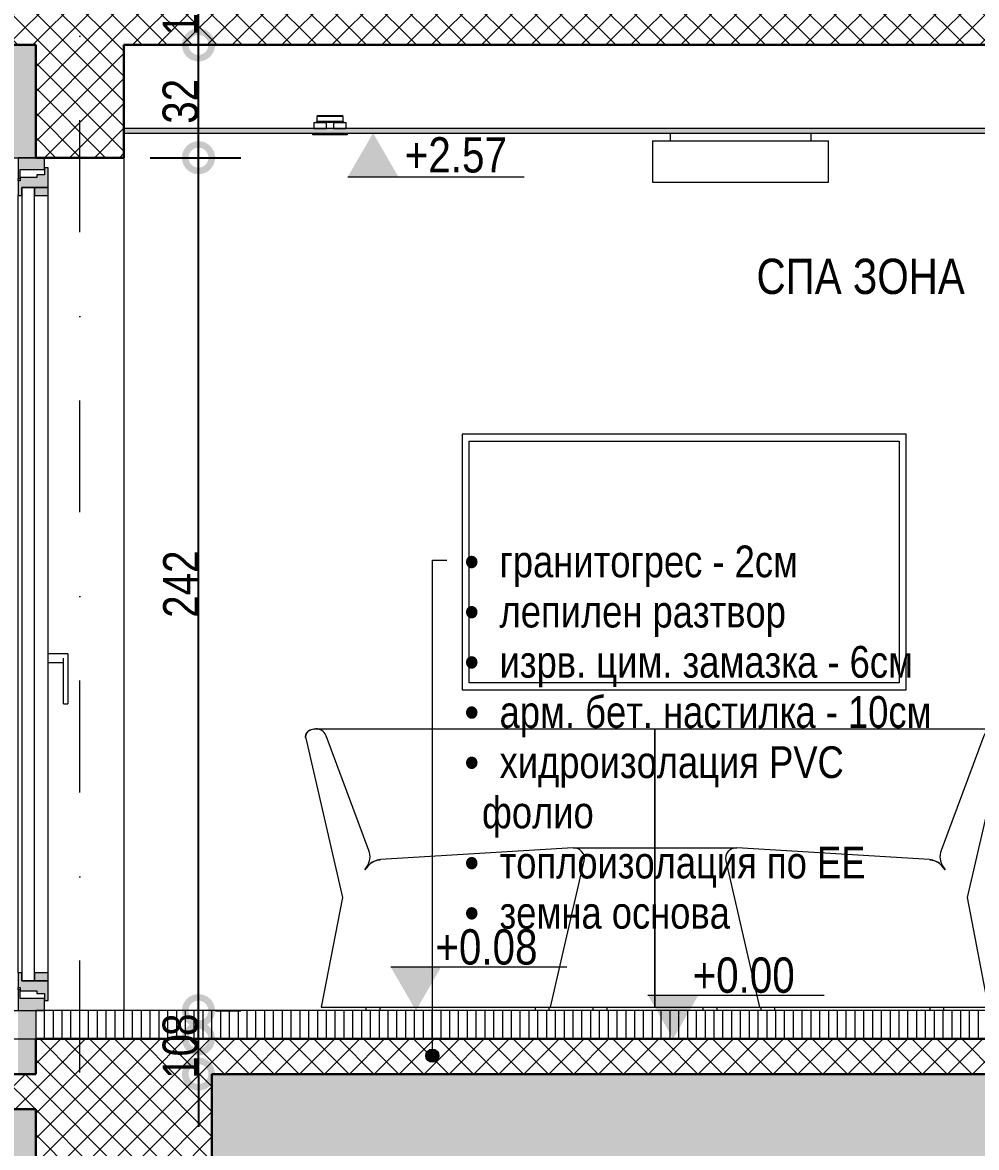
# Model space of a CAD drawing. Header units: centimetres. Extents: x 0 to 25250, y 0 to 2250.
# Drawn here: x 15858.1 to 16128.8, y 263.7 to 582.9 of the extents above; entities that cross this region are included whole.
import ezdxf

# ---------------------------------------------------------------- set-up
doc = ezdxf.new("R2010")
doc.units = ezdxf.units.CM
doc.linetypes.add('22-View-2$0$Dash', pattern=[31.75, 15.875, -15.875])
doc.linetypes.add('22-View-2$0$Dash dot', pattern=[79.375, 31.75, -23.8125, 0, -23.8125])
for name, color, linetype, lineweight in [('A-ANNO-DIMS', 7, 'Continuous', 9), ('A-ANNO-NOTE', 7, 'Continuous', 9), ('A-AREA-IDEN', 7, 'Continuous', 9), ('A-CLNG', 7, 'Continuous', 15), ('A-CLNG-PATT', 7, 'Continuous', 15), ('A-DETL', 7, 'Continuous', 9), ('A-DETL-GENF', 7, 'Continuous', 9), ('A-FLOR-FNSH', 7, 'Continuous', 9), ('A-FLOR-LEVL', 7, 'Continuous', 9), ('A-FLOR-MCUT', 7, 'Continuous', 9), ('A-FLOR-PATT', 7, 'Continuous', 9), ('A-GLAZ', 7, 'Continuous', 5), ('A-WALL', 7, 'Continuous', 9), ('A-WALL-PATT', 7, 'Continuous', 9), ('E-ELEC-EQPM', 7, 'Continuous', 9), ('E-LITE-EQPM', 7, 'Continuous', 9), ('G-ANNO-DIMS', 7, 'Continuous', 9), ('G-ANNO-TEXT', 7, 'Continuous', 9), ('I-FURN', 7, 'Continuous', 9), ('S-BEAM', 7, 'Continuous', 9), ('S-COLS', 7, 'Continuous', 9), ('S-GRID', 7, 'Continuous', 9)]:
    doc.layers.add(name, color=color, linetype=linetype, lineweight=lineweight)
doc.styles.add('22-View-2$0$Arial Narrow', font='ARIALN.TTF', dxfattribs={"height": 10})
doc.styles.add('22-View-2$0$Arial Narrow_1', font='ARIALN.TTF', dxfattribs={"height": 10})
doc.styles.add('22-View-2$0$Arial Narrow_2', font='ARIALN.TTF', dxfattribs={"height": 9})
doc.dimstyles.new('22-View-2$0$TEC_DIM', dxfattribs={"dimscale": 30.48, "dimtxt": 10.23431, "dimasz": 0.492126, "dimexe": 0.393701, "dimexo": 0.246063, "dimgap": 0, "dimtad": 1, "dimdec": 0, "dimzin": 0, "dimdsep": 46, "dimtxsty": '22-View-2$0$Arial Narrow_1', "dimblk1": '22-View-2$0$_DotSmall', "dimblk2": '22-View-2$0$_DotSmall', "dimsah": 1, "dimcen": 0.09, "dimazin": 0, "dimtfac": 1, "dimtdec": 4, "dimtix": 1, "dimtmove": 0, "dimatfit": 3, "dimfxl": 1, "dimtvp": 1, "dimtolj": 1, "dimtzin": 0, "dimarcsym": 2})
pattern_1 = [(45, (16095.777, 627.4644), (-3.535534, 3.535534), []), (135, (16095.777, 627.4644), (-3.535534, -3.535534), [])]

# ---------------------------------------------------------------- blocks, each defined once
blk = doc.blocks.new('TV - 55 Zoll Wandmontage-2242996-A-A')
at = {"layer": 'E-ELEC-EQPM', "color": 253, "true_color": 0xaaaaaa}
for p, q in [((683.59, 171.54), (557.59, 171.54)), ((557.59, 171.54), (557.59, 99)), ((559.59, 101), (559.59, 169.54)), ((559.59, 169.54), (681.59, 169.54)), ((681.59, 169.54), (681.59, 101)), ((683.59, 99), (683.59, 171.54)), ((557.59, 99), (683.59, 99)), ((681.59, 101), (559.59, 101))]:
    blk.add_line(p, q, dxfattribs=at)
blk = doc.blocks.new('Sofa-19 Modul Innenbogen - Typ1-2317734-A-A')
at = {"layer": 'I-FURN', "color": 253, "true_color": 0xaaaaaa}
for p, q in [((612.3, 85.99), (612.3, 87.94)), ((709.89, 87.68), (709.11, 87.86)), ((612.3, 54.15), (612.3, 85.99)), ((705.62, 85.99), (693.46, 53.46)), ((700.94, 40.06), (711.39, 85.28)), ((612.3, 50.48), (612.3, 54.15)), ((690.18, 50.84), (635.48, 54.15)), ((612.3, 9), (612.3, 50.48)), ((632.38, 50.48), (641.98, 9)), ((694.67, 47.96), (693.65, 49.13)), ((694.05, 48.84), (694.67, 47.96)), ((706.98, 9), (700.94, 40.06)), ((612.3, 9), (641.98, 9)), ((625.9, 9), (625.9, 8)), ((629.9, 8), (629.9, 9)), ((641.98, 9), (706.98, 9)), ((642.3, 9), (642.3, 8)), ((646.3, 8), (646.3, 9)), ((690.3, 9), (690.3, 8)), ((694.3, 8), (694.3, 9))]:
    blk.add_line(p, q, dxfattribs=at)
at = {"layer": 'I-FURN', "color": 253, "true_color": 0xaaaaaa, "flags": 128}
for points in [[(612.3, 87.94), (616.15, 87.94), (619.99, 87.94), (623.81, 87.94), (627.62, 87.94), (631.4, 87.94), (635.15, 87.94), (638.87, 87.94), (642.54, 87.94), (646.17, 87.94), (649.74, 87.94), (653.25, 87.94), (656.7, 87.94), (660.07, 87.94), (663.37, 87.94), (666.58, 87.94), (669.71, 87.94), (672.75, 87.94), (675.69, 87.94), (678.53, 87.94), (681.26, 87.94), (683.89, 87.94), (686.4, 87.94), (688.79, 87.94), (691.05, 87.94), (693.2, 87.94), (695.21, 87.94), (697.09, 87.94), (698.83, 87.94), (700.44, 87.94), (701.9, 87.94), (703.22, 87.94), (704.4, 87.94), (705.43, 87.94), (706.31, 87.94), (707.04, 87.94), (707.61, 87.94), (708.04, 87.94), (708.31, 87.94), (708.43, 87.94), (708.43, 87.94)], [(708.43, 87.94), (708.55, 87.94), (708.67, 87.93), (708.79, 87.92), (708.91, 87.9), (709.03, 87.88), (709.11, 87.86)], [(709.89, 87.68), (709.96, 87.66), (710.04, 87.64), (710.12, 87.62), (710.19, 87.59), (710.27, 87.56), (710.34, 87.52), (710.41, 87.48), (710.48, 87.44), (710.54, 87.4), (710.61, 87.35), (710.67, 87.31), (710.74, 87.26), (710.8, 87.2), (710.85, 87.15), (710.91, 87.09), (710.96, 87.03), (711.01, 86.97), (711.06, 86.9), (711.11, 86.84), (711.15, 86.77), (711.19, 86.7), (711.23, 86.63), (711.26, 86.56), (711.29, 86.48), (711.32, 86.41), (711.35, 86.33), (711.37, 86.26), (711.39, 86.18), (711.4, 86.1), (711.42, 86.02), (711.43, 85.94), (711.43, 85.86), (711.44, 85.78), (711.44, 85.7), (711.43, 85.62), (711.43, 85.54), (711.42, 85.46), (711.41, 85.38), (711.39, 85.31), (711.39, 85.28)], [(612.3, 54.15), (613.22, 54.15), (614.14, 54.15), (615.06, 54.15), (615.97, 54.15), (616.87, 54.15), (617.77, 54.15), (618.66, 54.15), (619.54, 54.15), (620.41, 54.15), (621.26, 54.15), (622.1, 54.15), (622.92, 54.15), (623.73, 54.15), (624.52, 54.15), (625.29, 54.15), (626.04, 54.15), (626.77, 54.15), (627.47, 54.15), (628.15, 54.15), (628.8, 54.15), (629.43, 54.15), (630.03, 54.15), (630.6, 54.15), (631.15, 54.15), (631.66, 54.15), (632.14, 54.15), (632.59, 54.15), (633.01, 54.15), (633.39, 54.15), (633.74, 54.15), (634.06, 54.15), (634.34, 54.15), (634.58, 54.15), (634.79, 54.15), (634.97, 54.15), (635.11, 54.15), (635.21, 54.15), (635.27, 54.15), (635.3, 54.15), (635.3, 54.15)], [(635.3, 54.15), (635.42, 54.15), (635.48, 54.15)], [(690.18, 50.84), (690.38, 50.83), (690.58, 50.8), (690.77, 50.77), (690.97, 50.73), (691.16, 50.68), (691.35, 50.63), (691.54, 50.57), (691.73, 50.5), (691.92, 50.42), (692.1, 50.33), (692.27, 50.24), (692.45, 50.14), (692.62, 50.03), (692.78, 49.92), (692.94, 49.8), (693.1, 49.68), (693.25, 49.54), (693.39, 49.41), (693.53, 49.26), (693.65, 49.13)]]:
    blk.add_lwpolyline(points, dxfattribs=at)
at = {"layer": 'I-FURN', "color": 253, "true_color": 0xaaaaaa}
for centre, radius, start, end in [((708.43, 84.94), 3, 76.9997, 159.4994), ((709.44, 85.73), 2, 346.9997, 76.9997), ((635.3, 51.15), 3, 86.5423, 193.0341), ((698.15, 51.71), 5, 159.4994, 215), ((689.88, 45.85), 5, 41, 86.5423)]:
    blk.add_arc(centre, radius, start, end, dxfattribs=at)
blk = doc.blocks.new('Sofa-19 Modul Innenbogen - Typ1-1674359-A-A')
at = {"layer": 'I-FURN', "color": 253, "true_color": 0xaaaaaa}
for p, q in [((515.5, 87.86), (514.72, 87.68)), ((612.3, 87.94), (612.3, 85.99)), ((513.22, 85.28), (523.66, 40.06)), ((531.15, 53.46), (518.98, 85.99)), ((612.3, 85.99), (612.3, 54.15)), ((589.12, 54.15), (534.43, 50.84)), ((612.3, 54.15), (612.3, 50.48)), ((530.96, 49.13), (529.94, 47.96)), ((529.94, 47.96), (530.56, 48.84)), ((582.62, 9), (592.23, 50.48)), ((612.3, 50.48), (612.3, 9)), ((523.66, 40.06), (517.62, 9)), ((517.62, 9), (582.62, 9)), ((530.3, 9), (530.3, 8)), ((534.3, 8), (534.3, 9)), ((578.3, 9), (578.3, 8)), ((582.3, 8), (582.3, 9)), ((582.62, 9), (612.3, 9)), ((594.71, 9), (594.71, 8)), ((598.71, 8), (598.71, 9))]:
    blk.add_line(p, q, dxfattribs=at)
at = {"layer": 'I-FURN', "color": 253, "true_color": 0xaaaaaa, "flags": 128}
for points in [[(513.22, 85.28), (513.21, 85.36), (513.19, 85.44), (513.18, 85.52), (513.18, 85.6), (513.17, 85.68), (513.17, 85.76), (513.17, 85.84), (513.18, 85.92), (513.19, 86), (513.2, 86.08), (513.22, 86.16), (513.23, 86.24), (513.26, 86.31), (513.28, 86.39), (513.31, 86.46), (513.34, 86.54), (513.37, 86.61), (513.41, 86.68), (513.45, 86.75), (513.49, 86.82), (513.54, 86.89), (513.58, 86.95), (513.63, 87.01), (513.68, 87.07), (513.74, 87.13), (513.8, 87.19), (513.86, 87.24), (513.92, 87.29), (513.98, 87.34), (514.05, 87.39), (514.11, 87.43), (514.18, 87.47), (514.25, 87.51), (514.32, 87.55), (514.4, 87.58), (514.47, 87.61), (514.55, 87.63), (514.62, 87.66), (514.7, 87.68), (514.72, 87.68)], [(515.5, 87.86), (515.62, 87.89), (515.73, 87.91), (515.85, 87.92), (515.97, 87.93), (516.09, 87.94), (516.17, 87.94)], [(516.17, 87.94), (516.25, 87.94), (516.48, 87.94), (516.86, 87.94), (517.4, 87.94), (518.09, 87.94), (518.93, 87.94), (519.92, 87.94), (521.05, 87.94), (522.34, 87.94), (523.76, 87.94), (525.33, 87.94), (527.04, 87.94), (528.88, 87.94), (530.86, 87.94), (532.96, 87.94), (535.2, 87.94), (537.56, 87.94), (540.03, 87.94), (542.63, 87.94), (545.33, 87.94), (548.14, 87.94), (551.05, 87.94), (554.07, 87.94), (557.17, 87.94), (560.36, 87.94), (563.64, 87.94), (566.99, 87.94), (570.42, 87.94), (573.92, 87.94), (577.47, 87.94), (581.08, 87.94), (584.74, 87.94), (588.45, 87.94), (592.19, 87.94), (595.96, 87.94), (599.77, 87.94), (603.59, 87.94), (607.42, 87.94), (611.27, 87.94), (612.3, 87.94)], [(589.12, 54.15), (589.24, 54.15), (589.3, 54.15)], [(589.3, 54.15), (589.32, 54.15), (589.38, 54.15), (589.47, 54.15), (589.6, 54.15), (589.76, 54.15), (589.96, 54.15), (590.2, 54.15), (590.47, 54.15), (590.78, 54.15), (591.12, 54.15), (591.49, 54.15), (591.9, 54.15), (592.34, 54.15), (592.82, 54.15), (593.32, 54.15), (593.86, 54.15), (594.42, 54.15), (595.01, 54.15), (595.63, 54.15), (596.28, 54.15), (596.95, 54.15), (597.65, 54.15), (598.37, 54.15), (599.11, 54.15), (599.88, 54.15), (600.66, 54.15), (601.46, 54.15), (602.28, 54.15), (603.12, 54.15), (603.97, 54.15), (604.83, 54.15), (605.71, 54.15), (606.6, 54.15), (607.49, 54.15), (608.39, 54.15), (609.3, 54.15), (610.22, 54.15), (611.14, 54.15), (612.06, 54.15), (612.3, 54.15)], [(530.96, 49.13), (531.09, 49.28), (531.23, 49.42), (531.38, 49.56), (531.53, 49.69), (531.69, 49.82), (531.85, 49.94), (532.01, 50.05), (532.18, 50.15), (532.36, 50.25), (532.53, 50.34), (532.72, 50.43), (532.9, 50.51), (533.09, 50.58), (533.28, 50.64), (533.47, 50.69), (533.66, 50.74), (533.86, 50.78), (534.06, 50.81), (534.26, 50.83), (534.43, 50.84)]]:
    blk.add_lwpolyline(points, dxfattribs=at)
at = {"layer": 'I-FURN', "color": 253, "true_color": 0xaaaaaa}
for centre, radius, start, end in [((515.17, 85.73), 2, 103.0003, 193.0003), ((516.17, 84.94), 3, 20.5006, 103.0003), ((526.46, 51.71), 5, 325, 20.5006), ((589.3, 51.15), 3, 346.9659, 93.4577), ((534.73, 45.85), 5, 93.4577, 139)]:
    blk.add_arc(centre, radius, start, end, dxfattribs=at)
blk = doc.blocks.new('DOUBLE - OK_F - 200x242-2493595-A-A')
at = {"layer": 'A-GLAZ', "true_color": 0xc0c0c0}
h = blk.add_hatch(color=9, dxfattribs=at)
h.paths.add_polyline_path([(439.09, 8), (439.09, 11.4), (432.14, 11.4), (432.14, 13.9), (431.59, 13.9), (431.59, 8)])
h.paths.add_polyline_path([(431.59, 244.1), (432.14, 244.1), (432.14, 246.6), (439.09, 246.6), (439.09, 250), (431.59, 250)])
h = blk.add_hatch(color=9, dxfattribs=at)
h.paths.add_polyline_path([(440.09, 10.9), (440.09, 16.5), (432.69, 16.5), (432.69, 18.7), (431.59, 18.7), (431.59, 14.6), (432.14, 14.6), (432.14, 13.62), (436.91, 13.62), (436.91, 12.9), (439.09, 12.9), (439.09, 10.9)])
h.paths.add_polyline_path([(432.69, 239.3), (432.69, 241.5), (440.09, 241.5), (440.09, 247.1), (439.09, 247.1), (439.09, 245.1), (436.91, 245.1), (436.91, 244.38), (432.14, 244.38), (432.14, 243.4), (431.59, 243.4), (431.59, 239.3)])
h = blk.add_hatch(color=9, dxfattribs=at)
h.paths.add_polyline_path([(440.09, 16.5), (440.09, 18.7), (436.29, 18.7), (436.29, 16.5)])
h.paths.add_polyline_path([(440.09, 239.3), (440.09, 241.5), (436.29, 241.5), (436.29, 239.3)])
at = {"layer": 'A-GLAZ'}
for p, q in [((439.09, 250), (431.59, 250)), ((431.59, 250), (431.59, 244.1)), ((439.09, 246.6), (439.09, 250)), ((432.14, 244.1), (432.14, 246.6)), ((432.14, 246.6), (439.09, 246.6)), ((440.09, 247.1), (439.09, 247.1)), ((439.09, 247.1), (439.09, 245.1)), ((440.09, 241.5), (440.09, 247.1)), ((431.59, 244.1), (432.14, 244.1)), ((431.59, 243.4), (431.59, 244.1)), ((432.14, 243.4), (431.59, 243.4)), ((431.59, 243.4), (431.59, 239.3)), ((436.91, 244.38), (432.14, 244.38)), ((432.14, 244.38), (432.14, 243.4)), ((439.09, 245.1), (436.91, 245.1)), ((436.91, 245.1), (436.91, 244.38)), ((432.69, 241.5), (432.69, 16.5)), ((436.29, 241.5), (432.69, 241.5)), ((432.69, 239.3), (432.69, 241.5)), ((432.69, 241.5), (440.09, 241.5)), ((436.29, 16.5), (436.29, 241.5)), ((436.29, 241.5), (436.29, 239.3)), ((440.09, 241.5), (436.29, 241.5)), ((440.09, 239.3), (440.09, 241.5)), ((431.59, 239.3), (432.69, 239.3)), ((431.59, 18.7), (431.59, 239.3)), ((436.29, 239.3), (440.09, 239.3)), ((440.09, 18.7), (440.09, 239.3)), ((444.44, 109.2), (440.09, 109.2)), ((445.69, 109.2), (444.44, 109.2)), ((445.69, 109.2), (445.69, 108)), ((440.09, 106.8), (444.44, 106.8)), ((444.44, 95.83), (444.44, 108)), ((445.69, 108), (445.69, 95.83)), ((444.44, 95.04), (445.69, 95.04)), ((432.69, 18.7), (431.59, 18.7)), ((431.59, 18.7), (431.59, 14.6)), ((432.69, 16.5), (432.69, 18.7)), ((432.69, 16.5), (436.29, 16.5)), ((440.09, 16.5), (432.69, 16.5)), ((436.29, 18.7), (436.29, 16.5)), ((440.09, 18.7), (436.29, 18.7)), ((436.29, 16.5), (440.09, 16.5)), ((440.09, 16.5), (440.09, 18.7)), ((440.09, 10.9), (440.09, 16.5)), ((431.59, 14.6), (432.14, 14.6)), ((431.59, 13.9), (431.59, 14.6)), ((432.14, 13.9), (431.59, 13.9)), ((431.59, 13.9), (431.59, 8)), ((432.14, 14.6), (432.14, 13.62)), ((432.14, 11.4), (432.14, 13.9)), ((432.14, 13.62), (436.91, 13.62)), ((436.91, 13.62), (436.91, 12.9)), ((436.91, 12.9), (439.09, 12.9)), ((439.09, 12.9), (439.09, 10.9)), ((439.09, 11.4), (432.14, 11.4)), ((439.09, 8), (439.09, 11.4)), ((439.09, 10.9), (440.09, 10.9)), ((431.59, 8), (439.09, 8))]:
    blk.add_line(p, q, dxfattribs=at)
at = {"layer": 'A-GLAZ', "flags": 128}
for points in [[(444.44, 95.04), (444.44, 95.06), (444.44, 95.1), (444.44, 95.18), (444.44, 95.27), (444.44, 95.39), (444.44, 95.53), (444.44, 95.68), (444.44, 95.83)], [(445.69, 95.83), (445.69, 95.68), (445.69, 95.53), (445.69, 95.39), (445.69, 95.27), (445.69, 95.18), (445.69, 95.1), (445.69, 95.06), (445.69, 95.04)]]:
    blk.add_lwpolyline(points, dxfattribs=at)
blk = doc.blocks.new('Spot Elevations - ELEVATION_PROJECT-150941-A-A')
at = {"layer": 'A-ANNO-NOTE'}
blk.add_hatch(color=256, dxfattribs=at).paths.add_polyline_path([(198.6, 685.85), (212.91, 685.85), (205.75, 673.46)])
blk.add_line((198.6, 685.85), (248.6, 685.85), dxfattribs=at)
blk = doc.blocks.new('Spot Elevations - ELEVATION_PROJECT-V36-A-A')
at = {"layer": 'A-ANNO-NOTE'}
blk.add_hatch(color=256, dxfattribs=at).paths.add_polyline_path([(267.71, 616.44), (282.02, 616.44), (274.87, 628.84)])
blk.add_line((267.71, 616.44), (317.71, 616.44), dxfattribs=at)
blk = doc.blocks.new('22-View-2$0$_DotSmall')
at = {"color": 0, "linetype": 'ByBlock', "const_width": 0.5}
blk.add_lwpolyline([(-0.0625, 0, 1), (0.0625, 0, 1)], format="xyb", close=True, dxfattribs=at)
blk = doc.blocks.new('*D3222')
at = {"layer": 'A-ANNO-DIMS', "color": 0, "lineweight": -2, "transparency": 16777216}
for p, q in [((15908.05, 294.57), (15908.05, 309.57)), ((15908.05, 284.57), (15908.05, 294.57)), ((15912.89, 294.57), (15920.05, 294.57)), ((15908.05, 284.57), (15908.05, 269.57)), ((15912.89, 284.57), (15920.05, 284.57))]:
    blk.add_line(p, q, dxfattribs=at)
at = {"layer": 'A-ANNO-DIMS', "color": 0, "lineweight": -2, "transparency": 16777216, "xscale": 15, "yscale": 15, "zscale": 15}
for p, rotation in [((15908.05, 294.57), 270), ((15908.05, 284.57), 90)]:
    blk.add_blockref('22-View-2$0$_DotSmall', p, dxfattribs=dict(at, rotation=rotation))
at = {"layer": 'A-ANNO-DIMS', "color": 0, "transparency": 16777216, "insert": (15902.94, 289.57), "char_height": 10, "width": 15.2053, "attachment_point": 5, "rotation": 90, "style": '22-View-2$0$Arial Narrow_1'}
blk.add_mtext('\\A1;10', dxfattribs=at)
blk = doc.blocks.new('*D3223')
at = {"layer": 'A-ANNO-DIMS', "color": 0, "lineweight": -2, "transparency": 16777216}
for p, q in [((15908.05, 294.57), (15908.05, 302.57)), ((15912.89, 302.57), (15920.05, 302.57)), ((15912.89, 294.57), (15920.05, 294.57))]:
    blk.add_line(p, q, dxfattribs=at)
at = {"layer": 'A-ANNO-DIMS', "color": 0, "lineweight": -2, "transparency": 16777216, "xscale": 15, "yscale": 15, "zscale": 15}
for p, rotation in [((15908.05, 302.57), 90), ((15908.05, 294.57), 270)]:
    blk.add_blockref('22-View-2$0$_DotSmall', p, dxfattribs=dict(at, rotation=rotation))
at = {"layer": 'A-ANNO-DIMS', "color": 0, "transparency": 16777216, "insert": (15902.94, 298.57), "char_height": 10, "width": 7.6026, "attachment_point": 5, "rotation": 90, "style": '22-View-2$0$Arial Narrow_1'}
blk.add_mtext('\\A1;8', dxfattribs=at)
blk = doc.blocks.new('*D3224')
at = {"layer": 'A-ANNO-DIMS', "color": 0, "lineweight": -2, "transparency": 16777216}
for p, q in [((15894.37, 544.57), (15920.05, 544.57)), ((15908.05, 302.57), (15908.05, 544.57)), ((15912.89, 302.57), (15920.05, 302.57))]:
    blk.add_line(p, q, dxfattribs=at)
at = {"layer": 'A-ANNO-DIMS', "color": 0, "lineweight": -2, "transparency": 16777216, "xscale": 15, "yscale": 15, "zscale": 15}
for p, rotation in [((15908.05, 544.57), 90), ((15908.05, 302.57), 270)]:
    blk.add_blockref('22-View-2$0$_DotSmall', p, dxfattribs=dict(at, rotation=rotation))
at = {"layer": 'A-ANNO-DIMS', "color": 0, "transparency": 16777216, "insert": (15903.03, 423.57), "char_height": 10, "width": 22.8079, "attachment_point": 5, "rotation": 90, "style": '22-View-2$0$Arial Narrow_1'}
blk.add_mtext('\\A1;242', dxfattribs=at)
blk = doc.blocks.new('*D3225')
at = {"layer": 'A-ANNO-DIMS', "color": 0, "lineweight": -2, "transparency": 16777216}
for p, q in [((15908.05, 544.57), (15908.05, 576.57)), ((15912.89, 576.57), (15920.05, 576.57)), ((15894.37, 544.57), (15920.05, 544.57))]:
    blk.add_line(p, q, dxfattribs=at)
at = {"layer": 'A-ANNO-DIMS', "color": 0, "lineweight": -2, "transparency": 16777216, "xscale": 15, "yscale": 15, "zscale": 15}
for p, rotation in [((15908.05, 576.57), 90), ((15908.05, 544.57), 270)]:
    blk.add_blockref('22-View-2$0$_DotSmall', p, dxfattribs=dict(at, rotation=rotation))
at = {"layer": 'A-ANNO-DIMS', "color": 0, "transparency": 16777216, "insert": (15902.94, 560.57), "char_height": 10, "width": 15.2053, "attachment_point": 5, "rotation": 90, "style": '22-View-2$0$Arial Narrow_1'}
blk.add_mtext('\\A1;32', dxfattribs=at)
blk = doc.blocks.new('*D3226')
at = {"layer": 'A-ANNO-DIMS', "color": 0, "lineweight": -2, "transparency": 16777216}
for p, q in [((15908.05, 576.57), (15908.05, 594.57)), ((15912.89, 594.57), (15920.05, 594.57)), ((15912.89, 576.57), (15920.05, 576.57))]:
    blk.add_line(p, q, dxfattribs=at)
at = {"layer": 'A-ANNO-DIMS', "color": 0, "lineweight": -2, "transparency": 16777216, "xscale": 15, "yscale": 15, "zscale": 15}
for p, rotation in [((15908.05, 594.57), 90), ((15908.05, 576.57), 270)]:
    blk.add_blockref('22-View-2$0$_DotSmall', p, dxfattribs=dict(at, rotation=rotation))
at = {"layer": 'A-ANNO-DIMS', "color": 0, "transparency": 16777216, "insert": (15902.94, 585.57), "char_height": 10, "width": 15.2053, "attachment_point": 5, "rotation": 90, "style": '22-View-2$0$Arial Narrow_1'}
blk.add_mtext('\\A1;18', dxfattribs=at)
blk = doc.blocks.new('Deckenleuchte rund mit Ring Aufbau - 50-1639389-A-A')
at = {"layer": 'E-LITE-EQPM', "lineweight": 5}
for p, q in [((616.57, 257), (616.57, 254.81)), ((616.71, 257), (636.57, 257)), ((636.57, 257), (656.42, 257)), ((656.57, 254.81), (656.57, 257)), ((611.57, 254.81), (611.57, 243.03)), ((611.57, 254.81), (636.57, 254.81)), ((636.57, 254.81), (661.57, 254.81)), ((661.57, 243.03), (661.57, 254.81)), ((611.57, 243.03), (636.57, 243.03)), ((636.57, 243.03), (661.57, 243.03))]:
    blk.add_line(p, q, dxfattribs=at)
blk = doc.blocks.new('ClearAccent-RS060B-3D - 1xLED5-36-_830 IP44-V30-A-A')
at = {"layer": 'E-LITE-EQPM', "lineweight": 5}
for p, q in [((516.69, 262), (516.34, 261.64)), ((516.69, 262), (520.09, 262)), ((520.09, 262), (523.48, 262)), ((523.84, 261.64), (523.48, 262)), ((515.52, 260), (515.52, 258.32)), ((515.52, 260), (519.05, 260)), ((516.34, 260.24), (516.09, 260)), ((516.34, 261.64), (516.34, 260.24)), ((520.09, 261.64), (516.34, 261.64)), ((516.34, 260.24), (520.09, 260.24)), ((520.09, 260.24), (516.34, 260.24)), ((516.79, 260.24), (516.79, 260)), ((519.09, 258.25), (519.09, 260.11)), ((519.09, 260.11), (521.09, 260.11)), ((523.84, 261.64), (520.09, 261.64)), ((520.09, 260.24), (523.84, 260.24)), ((523.84, 260.24), (520.09, 260.24)), ((521.09, 260.11), (521.09, 258.25)), ((521.12, 260), (524.66, 260)), ((523.38, 260), (523.38, 260.24)), ((523.84, 260.24), (523.84, 261.64)), ((524.08, 260), (523.84, 260.24)), ((524.66, 258.32), (524.66, 260)), ((515.09, 257), (515.09, 256.5)), ((520.09, 256.5), (515.21, 256.5)), ((515.52, 258.32), (515.59, 258.25)), ((515.52, 258.32), (519.05, 258.32)), ((524.96, 256.5), (520.09, 256.5)), ((521.12, 258.32), (524.66, 258.32)), ((524.59, 258.25), (524.66, 258.32)), ((525.09, 256.5), (525.09, 257))]:
    blk.add_line(p, q, dxfattribs=at)

msp = doc.modelspace()

# ---------------------------------------------------------------- hatches: boundary and pattern name
at = {"layer": 'A-CLNG-PATT', "true_color": 0xffff80}
msp.add_hatch(color=51, dxfattribs=at).paths.add_polyline_path([(16326.87, 551.57), (16326.87, 552.82), (15886.87, 552.82), (15886.87, 551.57), (16312.74, 551.57)])
at = {"layer": 'A-DETL-GENF'}
h = msp.add_hatch(dxfattribs=at)
h.set_pattern_fill('FP2_34', color=256, style=0, pattern_type=2)
h.set_pattern_definition([(0, (16095.777, 627.464), (19.05, 19.05), [19.05, -19.05]), (0, (16095.777, 634.608), (19.05, 19.05), [19.05, -19.05]), (0, (16095.777, 641.752), (19.05, 19.05), [19.05, -19.05]), (90, (16098.159, 644.133), (-19.05, 19.05), [19.05, -19.05]), (90, (16105.302, 644.133), (-19.05, 19.05), [19.05, -19.05]), (90, (16112.446, 644.133), (-19.05, 19.05), [19.05, -19.05])])
h.paths.add_polyline_path([(15248.03, 174.87), (15444.82, 174.87), (15444.82, 178.24), (15446.37, 178.24), (15446.37, 194.57), (15441.87, 194.57), (15441.87, 259.57), (15248.03, 259.57), (15248.03, 213.61)])
h.paths.add_polyline_path([(15483.84, 174.87), (15860.25, 174.87), (15860.25, 178.24), (15861.87, 178.24), (15861.87, 274.57), (15476.37, 274.57), (15476.37, 178.24), (15477.88, 178.24), (15477.88, 174.87)])
h.paths.add_polyline_path([(16832.72, 174.87), (16832.72, 284.57), (16599, 284.57), (16599, 194.57), (16584, 194.57), (16584, 178.24), (16585.25, 178.24), (16585.25, 174.87), (16733.67, 174.87)])
h.paths.add_polyline_path([(15913.12, 174.87), (16532.39, 174.87), (16532.39, 178.24), (16534, 178.24), (16534, 284.57), (15911.87, 284.57), (15911.87, 178.24), (15913.12, 178.24)])
at = {"layer": 'A-FLOR-PATT'}
h = msp.add_hatch(dxfattribs=at)
h.set_pattern_fill('FP2_26', color=256, style=0, pattern_type=2)
h.set_pattern_definition(pattern_1)
h.paths.add_polyline_path([(15646.87, 576.57), (16631.87, 576.57), (16631.87, 594.57), (15646.87, 594.57), (15646.87, 594.05)])
at = {"layer": 'A-FLOR-PATT', "true_color": 0xffff80}
msp.add_hatch(color=51, dxfattribs=at).paths.add_polyline_path([(15646.87, 564.57), (15861.87, 564.57), (15861.87, 576.57), (15646.87, 576.57)])
at = {"layer": 'A-FLOR-PATT', "true_color": 0x787878}
h = msp.add_hatch(dxfattribs=at)
h.set_pattern_fill('FP2_17', color=8, angle=-90, style=0, pattern_type=2)
h.set_pattern_definition([(270, (16139.368, 302.5684), (2.5, 2e-16), [])])
h.paths.add_polyline_path([(15861.87, 294.57), (16326.87, 294.57), (16326.87, 302.57), (15861.87, 302.57), (15861.87, 294.64)])
h.paths.add_polyline_path([(16338.87, 294.57), (16558.87, 294.57), (16558.87, 302.57), (16338.87, 302.57), (16338.87, 294.64)])
at = {"layer": 'A-FLOR-PATT'}
h = msp.add_hatch(dxfattribs=at)
h.set_pattern_fill('FP2_26', color=256, style=0, pattern_type=2)
h.set_pattern_definition(pattern_1)
h.paths.add_polyline_path([(16188.94, 284.57), (16583.87, 284.57), (16583.87, 294.57), (15861.87, 294.57), (15861.87, 284.57), (16164.18, 284.57)])
h = msp.add_hatch(dxfattribs=at)
h.set_pattern_fill('FP2_26', color=256, style=0, pattern_type=2)
h.set_pattern_definition(pattern_1)
h.paths.add_polyline_path([(15668.96, 274.57), (15861.87, 274.57), (15861.87, 284.57), (15461.24, 284.57), (15461.24, 274.57), (15644.2, 274.57)])
at = {"layer": 'A-WALL-PATT', "true_color": 0xffff80}
h = msp.add_hatch(color=51, dxfattribs=at)
h.paths.add_polyline_path([(15856.87, 284.57), (15861.87, 284.57), (15861.87, 302.57), (15856.87, 302.57), (15856.87, 292.57)])
h.paths.add_polyline_path([(15854.67, 544.57), (15861.87, 544.57), (15861.87, 564.57), (15846.87, 564.57), (15846.87, 544.57)])
at = {"layer": 'A-WALL-PATT'}
h = msp.add_hatch(dxfattribs=at)
h.set_pattern_fill('FP2_26', color=256, style=0, pattern_type=2)
h.set_pattern_definition(pattern_1)
h.paths.add_polyline_path([(15888.74, 175.7), (15890.65, 178.24), (15911.87, 178.24), (15911.87, 284.57), (15861.87, 284.57), (15861.87, 178.24), (15883.03, 178.24), (15884.93, 180.78), (15886.84, 178.24)])
at = {"layer": 'G-ANNO-TEXT'}
h = msp.add_hatch(color=256, dxfattribs=at)
edge = h.paths.add_edge_path()
edge.add_arc((15974.41, 289.78), 1.87, 0, 360)
at = {"layer": 'S-BEAM'}
h = msp.add_hatch(dxfattribs=at)
h.set_pattern_fill('FP2_26', color=256, style=0, pattern_type=2)
h.set_pattern_definition(pattern_1)
h.paths.add_polyline_path([(15861.87, 544.57), (15886.87, 544.57), (15886.87, 576.57), (15861.87, 576.57), (15861.87, 549.14)])

# ---------------------------------------------------------------- linework, layer by layer
at = {"layer": 'A-CLNG', "lineweight": 5}
for p, q in [((16326.87, 552.82), (15886.87, 552.82)), ((15886.87, 552.82), (15886.87, 551.57)), ((15886.87, 551.57), (16041.99, 551.57)), ((16081.7, 551.57), (16326.87, 551.57))]:
    msp.add_line(p, q, dxfattribs=at)
at = {"layer": 'A-DETL', "color": 7, "lineweight": 30}
for p, q in [((15861.87, 576.57), (15861.87, 564.57)), ((15861.87, 564.57), (15861.87, 544.57)), ((16534, 284.57), (15911.87, 284.57)), ((15911.87, 284.57), (15911.87, 178.24)), ((15861.87, 274.57), (15476.37, 274.57)), ((15861.87, 178.24), (15861.87, 274.57))]:
    msp.add_line(p, q, dxfattribs=at)
at = {"layer": 'A-FLOR-FNSH', "lineweight": 30}
for p, q in [((15646.87, 576.57), (15861.87, 576.57)), ((15886.87, 576.57), (16326.87, 576.57)), ((15861.87, 294.57), (16326.87, 294.57)), ((15861.87, 294.57), (15861.87, 284.57)), ((15861.87, 284.57), (15461.24, 284.57))]:
    msp.add_line(p, q, dxfattribs=at)
at = {"layer": 'A-FLOR-FNSH'}
for p, q in [((15861.87, 564.57), (15861.87, 576.57)), ((16326.87, 302.57), (15861.87, 302.57))]:
    msp.add_line(p, q, dxfattribs=at)
at = {"layer": 'A-FLOR-LEVL', "linetype": '22-View-2$0$Dash'}
msp.add_line((15243.15, 294.57), (16743.72, 294.57), dxfattribs=at)
at = {"layer": 'A-FLOR-MCUT'}
msp.add_line((15861.87, 302.57), (15861.87, 294.57), dxfattribs=at)
at = {"layer": 'A-WALL'}
for p, q in [((15861.87, 544.57), (15861.87, 564.57)), ((15846.87, 544.57), (15861.87, 544.57)), ((15886.87, 544.57), (15886.87, 302.57)), ((15846.87, 302.57), (15861.87, 302.57))]:
    msp.add_line(p, q, dxfattribs=at)
at = {"layer": 'G-ANNO-TEXT'}
for p, q in [((15974.41, 430.37), (15978.49, 430.37)), ((15974.41, 289.78), (15974.41, 430.37))]:
    msp.add_line(p, q, dxfattribs=at)
msp.add_circle((15974.41, 289.78), 1.87, dxfattribs=at)
at = {"layer": 'S-BEAM', "lineweight": 30}
for p, q in [((15886.87, 544.57), (15886.87, 576.57)), ((15861.87, 544.57), (15886.87, 544.57))]:
    msp.add_line(p, q, dxfattribs=at)
at = {"layer": 'S-COLS'}
msp.add_line((15886.87, 544.57), (15886.87, 302.57), dxfattribs=at)
at = {"layer": 'S-GRID', "color": 1, "linetype": '22-View-2$0$Dash dot', "lineweight": 18, "true_color": 0xff0000}
msp.add_line((15874.37, 205.54), (15874.37, 976.37), dxfattribs=at)

# ---------------------------------------------------------------- block references
at = {"layer": 'A-GLAZ'}
msp.add_blockref('DOUBLE - OK_F - 200x242-2493595-A-A', (15425.28, 294.57), dxfattribs=at)
at = {"layer": 'E-ELEC-EQPM', "color": 253, "true_color": 0xaaaaaa}
msp.add_blockref('TV - 55 Zoll Wandmontage-2242996-A-A', (15425.28, 294.57), dxfattribs=at)
at = {"layer": 'E-LITE-EQPM', "lineweight": 5}
for name in ['ClearAccent-RS060B-3D - 1xLED5-36-_830 IP44-V30-A-A', 'Deckenleuchte rund mit Ring Aufbau - 50-1639389-A-A']:
    msp.add_blockref(name, (15425.28, 294.57), dxfattribs=at)
at = {"layer": 'G-ANNO-DIMS'}
for name, p in [('Spot Elevations - ELEVATION_PROJECT-V36-A-A', (15682.73, -77.27)), ('Spot Elevations - ELEVATION_PROJECT-150941-A-A', (15763.99, -370.89)), ('Spot Elevations - ELEVATION_PROJECT-150941-A-A', (15836.98, -378.89))]:
    msp.add_blockref(name, p, dxfattribs=at)
at = {"layer": 'I-FURN', "color": 253, "true_color": 0xaaaaaa}
for name in ['Sofa-19 Modul Innenbogen - Typ1-1674359-A-A', 'Sofa-19 Modul Innenbogen - Typ1-2317734-A-A']:
    msp.add_blockref(name, (15425.28, 294.57), dxfattribs=at)

# ---------------------------------------------------------------- texts
at = {"layer": 'A-AREA-IDEN', "insert": (16095.94, 505.76), "char_height": 10, "width": 60.2, "attachment_point": 8, "line_spacing_factor": 0.949189, "style": '22-View-2$0$Arial Narrow'}
msp.add_mtext('\\pt63.5,127,190.5,254,317.5,381,444.5,508,571.5,635,698.5,762,825.5,889,952.5,1016,1079.5,1143,1206.5,1270,1333.5,1397,1460.5,1524,1587.5,1651,1714.5,1778,1841.5,1905,1968.5,2032;{\\fArial Narrow|b0|i0|c204|p34;СПА ЗОНА}', dxfattribs=at)
at = {"layer": 'G-ANNO-DIMS', "char_height": 10, "width": 34.7536, "attachment_point": 1, "line_spacing_factor": 0.974696, "style": '22-View-2$0$Arial Narrow_1'}
for s, insert in [('+2.57', (15966.58, 550.37)), ('+0.08', (15975.26, 325.65)), ('+0.00', (16048.25, 317.65))]:
    msp.add_mtext(s, dxfattribs=dict(at, insert=insert))
at = {"layer": 'G-ANNO-TEXT', "insert": (15983.49, 434.52), "char_height": 9, "width": 136.6025, "attachment_point": 1, "line_spacing_factor": 0.949189, "style": '22-View-2$0$Arial Narrow_2'}
msp.add_mtext('\\pi-5.00004,l5.00004,t9.99999,15.00003,19.99998,25.00002,29.99997,35.00001,39.99996,45,50.00004,54.99999,60.00003,64.99998,70.00002,74.99997,80.00001,84.99996,90,95.00004,99.99999,105.00003,109.99998,115.00002,119.99997,125.00001,129.99996,135,140.00004,144.99999,150.00003,154.99998,160.00002;{\\fSymbol|b0|i0|c2|p18;·^I\\fArial Narrow|b0|i0|c204|p34;гранитогрес }- 2{\\fArial Narrow|b0|i0|c204|p34;см\\P\\fSymbol|b0|i0|c2|p18;·^I\\fArial Narrow|b0|i0|c204|p34;лепилен разтвор \\P\\fSymbol|b0|i0|c2|p18;·^I\\fArial Narrow|b0|i0|c204|p34;изрв}. {\\fArial Narrow|b0|i0|c204|p34;цим}. {\\fArial Narrow|b0|i0|c204|p34;замазка }- 6{\\fArial Narrow|b0|i0|c204|p34;см \\P\\fSymbol|b0|i0|c2|p18;·^I\\fArial Narrow|b0|i0|c204|p34;арм}. {\\fArial Narrow|b0|i0|c204|p34;бет}. {\\fArial Narrow|b0|i0|c204|p34;настилка }- 10{\\fArial Narrow|b0|i0|c204|p34;см\\P\\fSymbol|b0|i0|c2|p18;·^I\\fArial Narrow|b0|i0|c204|p34;хидроизолация }PVC \\P\\pi0,t5.00004,9.99999,15.00003,19.99998,25.00002,29.99997,35.00001,39.99996,45,50.00004,54.99999,60.00003,64.99998,70.00002,74.99997,80.00001,84.99996,90,95.00004,99.99999,105.00003,109.99998,115.00002,119.99997,125.00001,129.99996,135,140.00004,144.99999,150.00003,154.99998,160.00002;{\\fArial Narrow|b0|i0|c204|p34;фолио\\P\\pi-5.00004,t9.99999,15.00003,19.99998,25.00002,29.99997,35.00001,39.99996,45,50.00004,54.99999,60.00003,64.99998,70.00002,74.99997,80.00001,84.99996,90,95.00004,99.99999,105.00003,109.99998,115.00002,119.99997,125.00001,129.99996,135,140.00004,144.99999,150.00003,154.99998,160.00002;\\fSymbol|b0|i0|c2|p18;·^I\\fArial Narrow|b0|i0|c204|p34;топлоизолация по ЕЕ\\P\\fSymbol|b0|i0|c2|p18;·^I\\fArial Narrow|b0|i0|c204|p34;земна основа}', dxfattribs=at)

# ---------------------------------------------------------------- dimensions: what is measured, and where the dimension line sits
at = {"layer": 'A-ANNO-DIMS'}
for base, p1, p2, override, picture, middle in [((15908.05, 594.57), (15905.39, 576.57), (15905.39, 594.57), {"dimpost": '<>', "dimfxl": 18}, '*D3226', (15902.94, 585.57)), ((15908.05, 576.57), (15886.87, 544.57), (15905.39, 576.57), {"dimpost": '<>', "dimfxl": 36.97621}, '*D3225', (15902.94, 560.57)), ((15908.05, 544.57), (15905.39, 302.57), (15886.87, 544.57), {"dimpost": '<>', "dimfxl": 242.708138}, '*D3224', (15903.03, 423.57)), ((15908.05, 294.57), (15905.39, 284.57), (15905.39, 294.57), {"dimpost": '<>', "dimfxl": 10}, '*D3222', (15902.94, 289.57)), ((15908.05, 302.57), (15905.39, 294.57), (15905.39, 302.57), {"dimpost": '<>', "dimfxl": 8}, '*D3223', (15902.94, 298.57))]:
    dim = msp.add_linear_dim(base=base, p1=p1, p2=p2, angle=90, dimstyle='22-View-2$0$TEC_DIM', override=override, dxfattribs=at)
    dim.commit()
    dim.dimension.update_dxf_attribs({"geometry": picture, "text_midpoint": middle})

doc.saveas('drawing.dxf')
